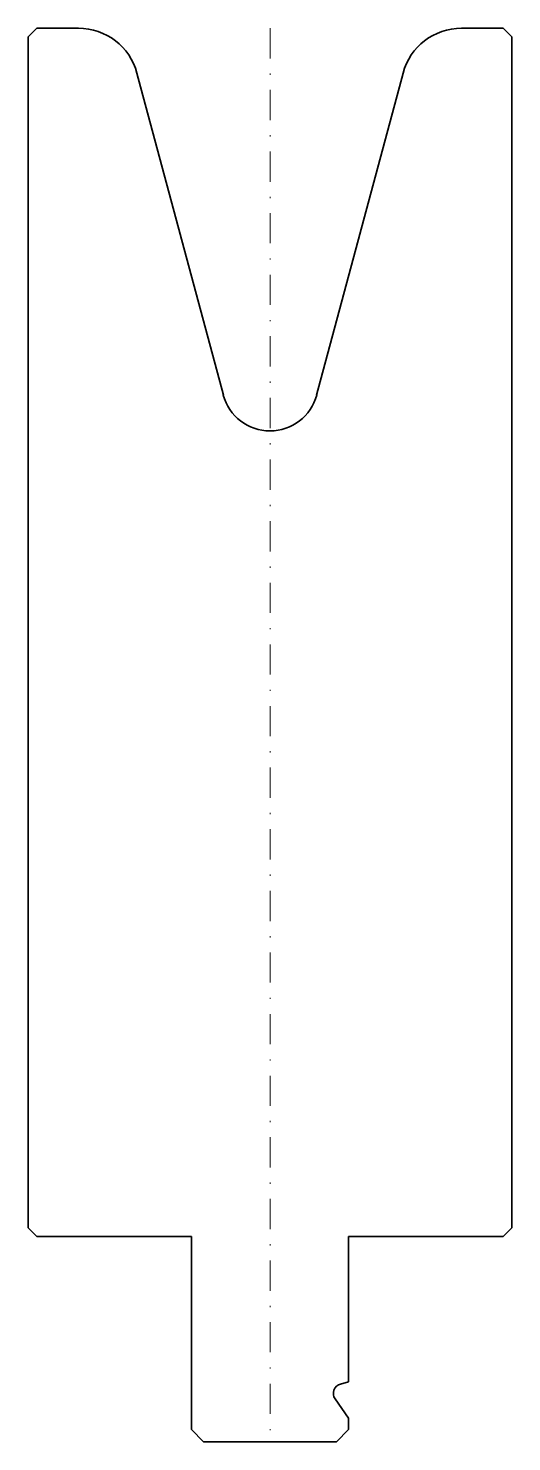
# Model space of a CAD drawing. Header units: millimetres. Extents: x -20 to 20, y -117 to 0.
import ezdxf

# ---------------------------------------------------------------- set-up
doc = ezdxf.new("R2010")
doc.units = ezdxf.units.MM
doc.header["$LTSCALE"] = 5
doc.linetypes.add('AUSGEZOGEN', pattern=[0])
doc.linetypes.add('DASHDOT', pattern=[1, 0.5, -0.25, 0, -0.25])
doc.layers.add('2', color=7, linetype='Continuous')
doc.layers.add('5', color=3, linetype='Continuous', true_color=0x00ff00)

msp = doc.modelspace()

# ---------------------------------------------------------------- linework, layer by layer
at = {"layer": '2', "color": 7, "linetype": 'AUSGEZOGEN', "lineweight": 35}
for p, q in [((-20, -0.7), (-19.3, 0)), ((-19.3, 0), (-15.84, 0)), ((15.84, 0), (19.3, 0)), ((19.3, 0), (20, -0.7)), ((-20, -99.3), (-20, -0.7)), ((20, -0.7), (20, -99.3)), ((-11.01, -3.71), (-3.86, -30.37)), ((3.86, -30.37), (11.01, -3.71)), ((-19.3, -100), (-20, -99.3)), ((20, -99.3), (19.3, -100)), ((-6.5, -100), (-19.3, -100)), ((-6.5, -116), (-6.5, -100)), ((19.3, -100), (6.5, -100)), ((6.5, -100), (6.5, -112.05)), ((6.5, -112.05), (5.83, -112.23)), ((5.39, -113.46), (6.5, -115.05)), ((6.5, -115.05), (6.5, -116)), ((-5.5, -117), (-6.5, -116)), ((5.5, -117), (-5.5, -117)), ((6.5, -116), (5.5, -117))]:
    msp.add_line(p, q, dxfattribs=at)
for centre, radius, start, end in [((-15.84, -5), 5, 15, 90), ((15.84, -5), 5, 90, 165), ((0, -29.33), 4, 195, 345), ((6.04, -113), 0.8, 105, 215)]:
    msp.add_arc(centre, radius, start, end, dxfattribs=at)
at = {"layer": '5', "color": 3, "linetype": 'DASHDOT', "lineweight": 18, "true_color": 0x00ff00}
msp.add_line((0, 0), (0, -117), dxfattribs=at)

doc.saveas('drawing.dxf')
